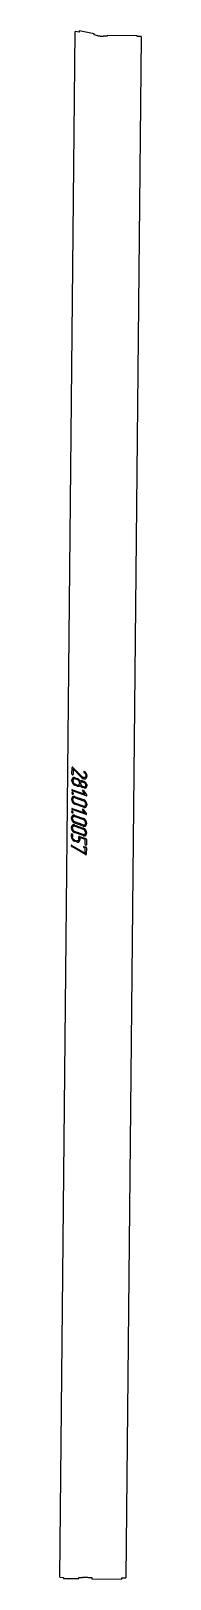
# Model space of a CAD drawing. Header units: millimetres. Extents: x 140 to 247, y 154 to 2199.
import ezdxf

# ---------------------------------------------------------------- set-up
doc = ezdxf.new("R2010")
doc.units = ezdxf.units.MM
doc.linetypes.add('K5LT_BASIC', pattern=[0])
doc.layers.add('Engraving', color=7, linetype='Continuous')

msp = doc.modelspace()

# ---------------------------------------------------------------- linework, layer by layer
at = {"color": 143, "linetype": 'K5LT_BASIC', "lineweight": 25, "true_color": 0x33acca}
for p, q in [((140, 156.4), (160.4, 2197.9)), ((165.4, 2197), (160.4, 2197.9)), ((165.4, 2198.5), (165.4, 2197)), ((185.4, 2194.7), (165.4, 2198.5)), ((185.3, 2193.2), (185.4, 2194.7)), ((190.3, 2192.3), (185.3, 2193.2)), ((202.4, 2191.6), (197.4, 2191.6)), ((242.4, 2192.1), (202.4, 2192.5)), ((202.4, 2192.5), (202.4, 2191.6)), ((247.4, 2190.6), (227.1, 155.5)), ((242.4, 2191.2), (242.4, 2192.1)), ((247.4, 2191.1), (242.4, 2191.2)), ((247.4, 2190.6), (247.4, 2191.1)), ((140, 156.4), (145, 156.3)), ((145, 156.3), (145, 154.8)), ((145, 154.8), (165, 154.6)), ((165, 156.1), (170, 156.1)), ((165, 154.6), (165, 156.1)), ((177.1, 156), (170, 156.1)), ((177.1, 156), (182.1, 156)), ((182.1, 156), (182.1, 154.5)), ((182.1, 154.5), (222.1, 154.1)), ((222.1, 155.6), (227.1, 155.5)), ((222.1, 154.1), (222.1, 155.6))]:
    msp.add_line(p, q, dxfattribs=at)
msp.add_open_spline([(190.3, 2192.3), (190.6, 2192.2), (191.2, 2192.1), (192.1, 2192), (193, 2191.9), (193.9, 2191.8), (194.7, 2191.7), (195.6, 2191.7), (196.5, 2191.6), (197.1, 2191.6), (197.4, 2191.6)], degree=3, dxfattribs=at)
at = {"layer": 'Engraving', "color": 143, "linetype": 'K5LT_BASIC', "lineweight": 25, "true_color": 0x33acca}
for p, q in [((155.9, 1208), (155.9, 1209.4)), ((156, 1217.2), (156.1, 1225.7)), ((157.2, 1225.9), (168.9, 1214)), ((157.5, 1223.9), (157.4, 1216.7)), ((157.4, 1207.5), (157.4, 1208.9)), ((168.1, 1213), (157.5, 1223.9)), ((160.2, 1212.2), (163.1, 1211.2)), ((160.2, 1210.8), (163.1, 1209.8)), ((168.9, 1214), (169.5, 1213.5)), ((169.5, 1213.5), (170, 1213.1)), ((170.1, 1208), (171.6, 1207.5)), ((170.1, 1206.6), (171.6, 1206.1)), ((172.3, 1220.5), (172.6, 1220.3)), ((156.5, 1196.5), (173.2, 1190.6)), ((174.9, 1188.6), (156.5, 1195.1)), ((160, 1187.3), (171.3, 1183.4)), ((160, 1185.9), (171.3, 1181.9)), ((163, 1201.3), (160.1, 1202.3)), ((163, 1202.7), (160.2, 1203.7)), ((165.9, 1206), (165.8, 1204.5)), ((171.5, 1199), (170, 1199.5)), ((171.5, 1200.4), (170.1, 1200.9)), ((173.2, 1190.6), (170.2, 1194.7)), ((171.2, 1195.4), (175.4, 1189.6)), ((171.9, 1198.8), (171.5, 1199)), ((172.4, 1198.7), (171.9, 1198.8)), ((173.1, 1198.7), (172.4, 1198.7)), ((175.5, 1203.5), (175.7, 1202.7)), ((175.7, 1202.7), (175.8, 1202.2)), ((175.8, 1202.2), (175.8, 1201.8)), ((155.7, 1183.1), (155.7, 1184.6)), ((156.3, 1171.6), (173, 1165.8)), ((174.7, 1163.7), (156.3, 1170.2)), ((157.1, 1182.7), (157.1, 1184.1)), ((171.2, 1174.8), (159.9, 1178.8)), ((171.2, 1173.4), (159.9, 1177.4)), ((173, 1165.8), (170, 1169.9)), ((171, 1170.5), (175.2, 1164.8)), ((174.1, 1178.1), (174.1, 1176.7)), ((175.5, 1177.6), (175.5, 1176.2)), ((155.3, 1145.6), (155.3, 1147)), ((155.4, 1158.3), (155.5, 1159.7)), ((156.7, 1145.1), (156.7, 1146.5)), ((156.9, 1157.8), (156.9, 1159.2)), ((171, 1148.5), (159.6, 1152.5)), ((159.6, 1149.8), (170.9, 1145.8)), ((159.6, 1148.3), (170.9, 1144.4)), ((159.7, 1162.5), (171.1, 1158.5)), ((159.7, 1161), (171.1, 1157.1)), ((171, 1150), (159.7, 1153.9)), ((173.9, 1153.2), (173.8, 1151.8)), ((175.3, 1152.7), (175.3, 1151.3)), ((155.2, 1134.3), (155.2, 1137.9)), ((156.7, 1137.4), (156.6, 1133.8)), ((159.4, 1130), (162.3, 1129)), ((162.2, 1127.6), (159.4, 1128.5)), ((170.9, 1137.3), (159.5, 1141.2)), ((170.8, 1135.8), (159.5, 1139.8)), ((165.1, 1130.8), (165.1, 1134.4)), ((165.8, 1134.8), (174.4, 1131.9)), ((166.5, 1133.2), (166.5, 1130.3)), ((173.6, 1130.7), (166.5, 1133.2)), ((173.6, 1124.3), (173.6, 1130.7)), ((173.7, 1140.5), (173.7, 1139.1)), ((175.1, 1130.9), (175, 1123.8)), ((175.2, 1140), (175.1, 1138.6)), ((155.2, 1122), (155.1, 1122.5)), ((174, 1110.9), (155.6, 1121.6)), ((155.8, 1123), (156, 1122.9)), ((156, 1122.9), (173.5, 1112.6)), ((172.1, 1121.5), (174.3, 1120.7)), ((173.5, 1119.6), (172.1, 1120.1)), ((173.5, 1112.6), (173.5, 1119.6)), ((174.2, 1110.7), (174, 1110.9)), ((175, 1119.8), (174.9, 1111.2))]:
    msp.add_line(p, q, dxfattribs=at)
for points in [[(157.2, 1212), (156, 1211.1), (155.9, 1209.4)], [(155.9, 1208), (155.9, 1206.2), (157.1, 1204.6)], [(156, 1217.2), (156, 1216.8), (156.2, 1216.6)], [(156.3, 1226.1), (156.1, 1225.9), (156.1, 1225.7)], [(156.2, 1216.6), (156.5, 1216.3), (156.7, 1216.2)], [(156.9, 1226.1), (156.6, 1226.2), (156.3, 1226.1)], [(156.7, 1216.2), (157, 1216.1), (157.2, 1216.3)], [(157.2, 1225.9), (157.1, 1226), (156.9, 1226.1)], [(157.2, 1216.3), (157.4, 1216.4), (157.4, 1216.7)], [(160.2, 1212.2), (158.5, 1212.8), (157.2, 1212)], [(158.2, 1210.6), (157.4, 1210.1), (157.4, 1208.9)], [(157.4, 1207.5), (157.3, 1206.3), (158.2, 1205.2)], [(160.2, 1210.8), (159.1, 1211.2), (158.2, 1210.6)], [(165.1, 1209.9), (164.2, 1210.8), (163.1, 1211.2)], [(165.1, 1208.3), (164.2, 1209.4), (163.1, 1209.8)], [(166.8, 1207.6), (166.1, 1208.9), (165.1, 1209.9)], [(165.9, 1206), (165.9, 1207.1), (165.1, 1208.3)], [(168.3, 1208.3), (167.4, 1208.1), (166.8, 1207.6)], [(168.1, 1206.5), (167.3, 1205.9), (167.3, 1204.8)], [(168.1, 1213), (169, 1212.2), (169.6, 1211.8)], [(170.1, 1206.6), (168.9, 1207), (168.1, 1206.5)], [(170.1, 1208), (169.1, 1208.4), (168.3, 1208.3)], [(169.6, 1211.8), (170.3, 1211.3), (171, 1211.1)], [(171, 1212.6), (170.5, 1212.7), (170, 1213.1)], [(173.4, 1212.9), (172.4, 1212), (171, 1212.6)], [(171, 1211.1), (173, 1210.4), (174.5, 1211.5)], [(171.8, 1220.4), (171.6, 1220.3), (171.6, 1220)], [(171.6, 1220), (171.7, 1219.7), (171.8, 1219.5)], [(174.6, 1205.2), (173.2, 1206.9), (171.6, 1207.5)], [(172.3, 1220.5), (172, 1220.6), (171.8, 1220.4)], [(171.8, 1219.5), (171.9, 1219.3), (172.1, 1219.2)], [(172.1, 1219.2), (173.4, 1218.2), (173.9, 1217.1)], [(175.2, 1217.6), (174.3, 1219.1), (172.6, 1220.3)], [(174.2, 1213.8), (173.9, 1213.2), (173.4, 1212.9)], [(173.9, 1217.1), (174.5, 1216.1), (174.5, 1215.1)], [(174.5, 1215.1), (174.5, 1214.4), (174.2, 1213.8)], [(174.5, 1211.5), (175.9, 1212.7), (175.9, 1214.7)], [(175.9, 1214.7), (175.9, 1216.2), (175.2, 1217.6)], [(157, 1187.1), (155.7, 1186.2), (155.7, 1184.6)], [(156, 1196.5), (155.8, 1196.2), (155.8, 1196)], [(155.8, 1196), (155.8, 1195.7), (156, 1195.5)], [(156.1, 1192.9), (155.8, 1192.7), (155.8, 1192.2)], [(155.8, 1192.2), (155.8, 1191.7), (156.1, 1191.3)], [(156.5, 1196.5), (156.2, 1196.6), (156, 1196.5)], [(156, 1195.5), (156.2, 1195.2), (156.5, 1195.1)], [(156.8, 1192.9), (156.4, 1193), (156.1, 1192.9)], [(156.1, 1191.3), (156.4, 1190.9), (156.8, 1190.7)], [(157.5, 1192.4), (157.1, 1192.8), (156.8, 1192.9)], [(156.8, 1190.7), (157.2, 1190.6), (157.6, 1190.8)], [(160, 1187.3), (158.2, 1188), (157, 1187.1)], [(157.1, 1204.6), (158.4, 1202.9), (160.1, 1202.3)], [(157.9, 1191.4), (157.9, 1192), (157.5, 1192.4)], [(157.6, 1190.8), (157.9, 1191), (157.9, 1191.4)], [(160, 1185.9), (158.8, 1186.3), (158, 1185.8)], [(158.2, 1205.2), (159, 1204.1), (160.2, 1203.7)], [(163, 1202.7), (164.2, 1202.3), (165, 1202.8)], [(163, 1201.3), (164.2, 1200.9), (165.2, 1201.1)], [(165, 1202.8), (165.8, 1203.3), (165.8, 1204.5)], [(165.2, 1201.1), (166.3, 1201.4), (166.8, 1202.2)], [(166.8, 1202.2), (167.4, 1201.2), (168.2, 1200.5)], [(167.3, 1204.8), (167.3, 1203.6), (168.1, 1202.5)], [(168.1, 1202.5), (168.9, 1201.3), (170.1, 1200.9)], [(168.2, 1200.5), (169, 1199.9), (170, 1199.5)], [(170.2, 1195.7), (170, 1195.6), (170, 1195.3)], [(170, 1195.3), (170, 1195), (170.2, 1194.7)], [(170.7, 1195.8), (170.5, 1195.9), (170.2, 1195.7)], [(171.2, 1195.4), (170.9, 1195.7), (170.7, 1195.8)], [(171.5, 1200.4), (172.7, 1200), (173.5, 1200.5)], [(173.6, 1204.6), (172.8, 1205.7), (171.6, 1206.1)], [(173.1, 1198.7), (173.9, 1198.7), (174.5, 1199.2)], [(173.5, 1200.5), (174.3, 1201.1), (174.4, 1202.3)], [(174.4, 1202.3), (174.4, 1203.4), (173.6, 1204.6)], [(174.5, 1199.2), (175.8, 1200), (175.8, 1201.8)], [(175.5, 1203.5), (175.2, 1204.4), (174.6, 1205.2)], [(174.9, 1188.6), (175.2, 1188.5), (175.4, 1188.6)], [(175.6, 1189.1), (175.6, 1189.4), (175.4, 1189.6)], [(175.4, 1188.6), (175.6, 1188.8), (175.6, 1189.1)], [(155.8, 1168), (155.5, 1167.8), (155.5, 1167.3)], [(155.5, 1167.3), (155.5, 1166.8), (155.9, 1166.4)], [(155.7, 1171.6), (155.6, 1171.3), (155.6, 1171.2)], [(155.6, 1171.2), (155.6, 1170.8), (155.7, 1170.6)], [(155.7, 1183.1), (155.7, 1181.4), (156.9, 1179.7)], [(156.3, 1171.6), (155.9, 1171.8), (155.7, 1171.6)], [(155.7, 1170.6), (155.9, 1170.3), (156.3, 1170.2)], [(156.6, 1168), (156.2, 1168.2), (155.8, 1168)], [(155.9, 1166.4), (156.2, 1166), (156.6, 1165.9)], [(157.3, 1167.5), (156.8, 1167.9), (156.6, 1168)], [(156.6, 1165.9), (157, 1165.7), (157.3, 1166)], [(156.9, 1179.7), (158.2, 1178), (159.9, 1177.4)], [(158, 1185.8), (157.1, 1185.2), (157.1, 1184.1)], [(157.1, 1182.7), (157.1, 1181.5), (157.9, 1180.4)], [(157.7, 1166.6), (157.7, 1167.1), (157.3, 1167.5)], [(157.3, 1166), (157.6, 1166.2), (157.7, 1166.6)], [(157.9, 1180.4), (158.7, 1179.2), (159.9, 1178.8)], [(170, 1170.9), (169.8, 1170.7), (169.8, 1170.4)], [(169.8, 1170.4), (169.8, 1170.2), (170, 1169.9)], [(170.5, 1170.9), (170.2, 1171), (170, 1170.9)], [(171, 1170.5), (170.6, 1170.9), (170.5, 1170.9)], [(171.2, 1174.8), (172.4, 1174.4), (173.2, 1175)], [(171.2, 1173.4), (173, 1172.8), (174.2, 1173.6)], [(174.3, 1181.1), (173, 1182.8), (171.3, 1183.4)], [(173.3, 1180.4), (172.5, 1181.5), (171.3, 1181.9)], [(173.2, 1175), (174.1, 1175.5), (174.1, 1176.7)], [(174.1, 1178.1), (174.1, 1179.3), (173.3, 1180.4)], [(174.2, 1173.6), (175.5, 1174.4), (175.5, 1176.2)], [(175.5, 1177.6), (175.5, 1179.4), (174.3, 1181.1)], [(156.6, 1149.5), (155.3, 1148.6), (155.3, 1147)], [(155.3, 1145.6), (155.3, 1143.8), (156.5, 1142.1)], [(155.4, 1158.3), (155.4, 1156.5), (156.7, 1154.8)], [(156.7, 1162.2), (155.5, 1161.3), (155.5, 1159.7)], [(159.6, 1149.8), (157.8, 1150.4), (156.6, 1149.5)], [(159.7, 1162.5), (158, 1163.1), (156.7, 1162.2)], [(156.7, 1154.8), (157.9, 1153.1), (159.6, 1152.5)], [(157.6, 1148.2), (156.8, 1147.6), (156.7, 1146.5)], [(156.7, 1145.1), (156.7, 1143.9), (157.5, 1142.8)], [(157.7, 1160.9), (156.9, 1160.3), (156.9, 1159.2)], [(156.9, 1157.8), (156.8, 1156.6), (157.6, 1155.5)], [(157.6, 1155.5), (158.4, 1154.4), (159.7, 1153.9)], [(159.6, 1148.3), (158.5, 1148.8), (157.6, 1148.2)], [(159.7, 1161), (158.6, 1161.5), (157.7, 1160.9)], [(173.9, 1143.5), (172.6, 1145.2), (170.9, 1145.8)], [(171, 1150), (172.1, 1149.5), (173, 1150.1)], [(171, 1148.5), (172.7, 1147.9), (174, 1148.7)], [(174, 1156.2), (172.8, 1157.9), (171.1, 1158.5)], [(173.1, 1155.5), (172.2, 1156.7), (171.1, 1157.1)], [(173, 1150.1), (173.8, 1150.6), (173.8, 1151.8)], [(173.9, 1153.2), (173.9, 1154.4), (173.1, 1155.5)], [(175.3, 1152.7), (175.3, 1154.5), (174, 1156.2)], [(174, 1148.7), (175.2, 1149.6), (175.3, 1151.3)], [(174.7, 1163.7), (175, 1163.6), (175.2, 1163.8)], [(175.4, 1164.2), (175.4, 1164.5), (175.2, 1164.8)], [(175.2, 1163.8), (175.4, 1163.9), (175.4, 1164.2)], [(155.4, 1138.3), (155.2, 1138.2), (155.2, 1137.9)], [(155.2, 1134.3), (155.2, 1132.5), (156.4, 1130.9)], [(156, 1138.3), (155.7, 1138.4), (155.4, 1138.3)], [(156.4, 1138), (156.1, 1138.3), (156, 1138.3)], [(156.7, 1137.4), (156.7, 1137.7), (156.4, 1138)], [(156.4, 1130.9), (157.7, 1129.2), (159.4, 1128.5)], [(156.5, 1142.1), (157.8, 1140.4), (159.5, 1139.8)], [(157.4, 1131.5), (156.6, 1132.6), (156.6, 1133.8)], [(159.4, 1130), (158.2, 1130.4), (157.4, 1131.5)], [(157.5, 1142.8), (158.3, 1141.7), (159.5, 1141.2)], [(162.2, 1127.6), (164, 1126.9), (165.2, 1127.8)], [(164.3, 1129.1), (163.4, 1128.6), (162.3, 1129)], [(165.1, 1130.8), (165.1, 1129.6), (164.3, 1129.1)], [(165.8, 1134.8), (165.1, 1135.1), (165.1, 1134.4)], [(165.2, 1127.8), (166.5, 1128.6), (166.5, 1130.3)], [(170.8, 1135.8), (172.6, 1135.2), (173.9, 1136)], [(172.9, 1142.8), (172.1, 1144), (170.9, 1144.4)], [(170.9, 1137.3), (172, 1136.8), (172.9, 1137.4)], [(173.7, 1140.5), (173.7, 1141.7), (172.9, 1142.8)], [(172.9, 1137.4), (173.7, 1137.9), (173.7, 1139.1)], [(175.2, 1140), (175.2, 1141.8), (173.9, 1143.5)], [(173.9, 1136), (175.1, 1136.9), (175.1, 1138.6)], [(175.1, 1130.9), (175.1, 1131.6), (174.4, 1131.9)], [(155.3, 1122.9), (155.1, 1122.7), (155.1, 1122.5)], [(155.2, 1122), (155.5, 1121.7), (155.6, 1121.6)], [(155.8, 1123), (155.4, 1123.1), (155.3, 1122.9)], [(171.6, 1121.5), (171.4, 1121.1), (171.4, 1121)], [(171.4, 1121), (171.4, 1120.7), (171.6, 1120.4)], [(172.1, 1121.5), (171.8, 1121.6), (171.6, 1121.5)], [(171.6, 1120.4), (171.8, 1120.2), (172.1, 1120.1)], [(173.6, 1124.3), (173.6, 1123.9), (173.8, 1123.7)], [(173.8, 1123.7), (174, 1123.4), (174.3, 1123.3)], [(174.2, 1110.7), (174.5, 1110.6), (174.7, 1110.8)], [(174.3, 1123.3), (174.5, 1123.2), (174.8, 1123.4)], [(175, 1119.8), (175, 1120.5), (174.3, 1120.7)], [(174.7, 1110.8), (174.9, 1110.9), (174.9, 1111.2)], [(174.8, 1123.4), (175, 1123.5), (175, 1123.8)]]:
    msp.add_open_spline(points, degree=2, dxfattribs=at)

doc.saveas('drawing.dxf')
